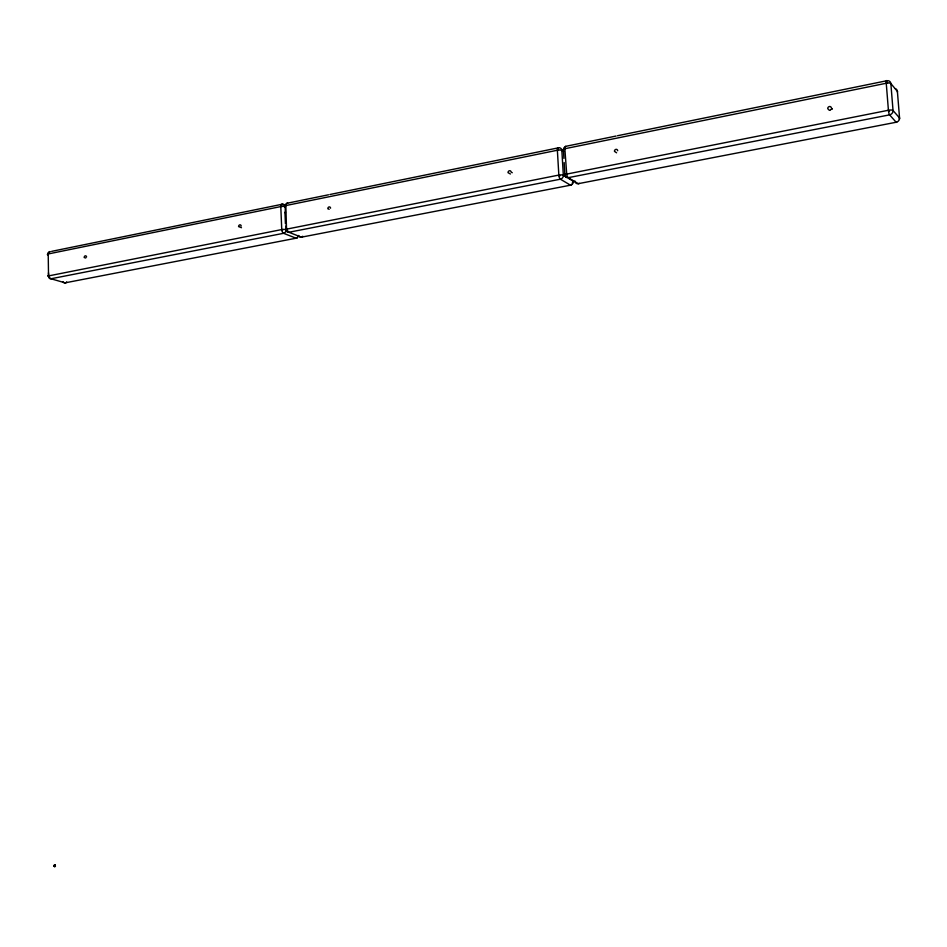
<?xml version="1.0" encoding="UTF-8"?>
<svg xmlns="http://www.w3.org/2000/svg" width="947" height="947" viewBox="0 0 947 947"><rect width="100%" height="100%" fill="white"/><g stroke="black" fill="none" stroke-linecap="round" stroke-linejoin="round"><path stroke-width="1.42" d="M48.534 276.287L48.202 253.015M286.527 229.541L285.816 204.54M565.986 174.662L566.673 173.526L564.767 147.637M281.614 205.653L280.797 206.576L48.415 253.914A2.983 0.746 0.3 0 0 48.025 254.956M558.268 149.247L557.369 150.242L286.124 205.499A3.149 0.888 -1.6 0 0 285.142 206.742L285.402 213.111M887.244 82.164L886.25 83.253L565.193 148.655A3.421 1.042 -4.5 0 0 563.418 150.147L563.915 158.409M48.333 275.968L281.744 229.565A3.149 0.84 -1.7 0 1 286.101 229.719A3.172 2.604 -70.9 0 0 288.894 232.264L301.359 237.188L570.508 185.186A3.409 1.231 80.2 0 0 571.562 184.227M286.29 229.21L558.837 175.077A3.421 0.983 -4.3 0 1 563.335 175.278L566.72 177.302M565.702 174.295L888.416 110.254A3.859 1.136 -7.8 0 1 893.033 110.527L899.555 117.984A3.812 1.101 -7.8 0 1 899.082 118.884M281.839 205.996L280.797 206.576L281.744 229.565A3.184 1.598 78.3 0 0 283.567 233.305L296.068 238.206A3.149 1.563 78.5 0 0 297.429 237.259M558.552 149.602L557.369 150.242L558.837 175.077A3.457 1.267 80.1 0 0 560.399 179.196L570.508 185.186A3.433 2.983 -60.3 0 0 573.409 181.303L568.401 178.308M887.588 82.543L886.25 83.253L888.416 110.254A3.776 0.769 81.8 0 0 889.6 114.859L896.158 122.258A3.717 0.746 81.8 0 0 896.679 121.903M53.955 865.7C53.896 866.706 56.82 866.481 53.943 865.617M54.808 865.392C53.363 865.641 55.08 865.191 55.127 866.28M53.991 866.292L54.689 865.7C54.902 867.783 55.293 863.806 55.34 866.327C53.577 867.381 53.837 864.789 55.21 865.428C53.541 864.919 53.423 867.073 55.364 866.327L55.269 865.357M54.902 865.357L54.926 866.375C54.772 867.014 54.524 864.362 54.997 866.375C52.961 866.552 55.53 864.078 55.104 866.422L53.896 865.451L55.352 865.688M54.381 865.44L54.381 866.398L54.997 865.996L54.263 865.451L54.37 866.398L54.95 865.428L54.37 866.422L54.748 865.475L55.139 866.387M55.364 865.996L54.37 866.351L54.606 865.416L54.263 866.221L55.163 865.44M54.867 866.41L54.31 865.57L55.34 865.487L54.31 865.818L54.997 866.268M54.583 865.357L54.713 866.138M54.015 865.463L54.843 865.44M51.647 251.357L282.36 204.221L284.455 205.108M285.142 206.742A3.161 2.592 -70.4 0 0 282.36 204.221A3.184 1.586 77.9 0 0 280.797 206.576A3.149 0.876 -1.6 0 1 285.142 206.742A3.172 2.592 -70.2 0 1 287.675 203.132L328.538 194.786M329.947 194.502L558.541 147.803A3.468 2.995 -60 0 1 561.855 150.466L563.56 151.532M616.071 136.048L566.353 146.205A3.468 1.243 79.8 0 0 565.193 148.655L564.388 147.992M617.491 135.752L886.854 80.732A3.93 3.445 -41.4 0 1 890.855 83.561L897.389 91.362L899.555 117.984A3.871 3.433 -40.7 0 1 896.158 122.258L578.262 183.682L568.236 177.669A3.48 3.03 -60.2 0 1 564.897 174.97L564.163 162.541M54.216 865.688C55.589 864.291 53.837 867.452 54.985 865.866M54.239 866.292L54.95 865.605M54.689 865.96L54.985 865.747M54.725 865.996L54.962 865.996M54.358 866.268L54.962 865.96M54.299 865.771L55.352 865.463M85.751 258.01L84.188 257.525A1.48 1.148 -75.1 0 1 85.325 255.832A1.48 1.148 -75.1 0 1 86.544 257.051M241.473 227.718L238.585 226.605A1.563 1.267 -71.8 0 1 239.828 224.841A1.563 1.267 -71.8 0 1 241.177 226.096M329.189 209.334L327.816 208.742A1.61 1.338 -69.4 0 1 329.118 206.92A1.61 1.338 -69.4 0 1 330.562 208.198M510.421 174.011L508.03 172.674A1.705 1.468 -62.6 0 1 509.462 170.732A1.705 1.468 -62.6 0 1 511.072 172.058L512.268 172.733M616.592 152.81L614.437 151.366A1.776 1.551 -57.3 0 1 615.952 149.366A1.776 1.551 -57.3 0 1 617.669 150.727M889.576 111.107L888.416 110.254L889.138 111.497M559.843 175.87L558.837 175.077L559.476 176.213M282.632 230.31L281.744 229.565L282.313 230.63M285.497 204.86L286.124 205.499A3.196 1.586 77.9 0 1 287.675 203.132M829.359 110.326L827.725 108.68A1.918 1.693 -44.7 0 1 829.394 106.538A1.918 1.693 -44.7 0 1 831.336 107.946L832.153 108.787M47.918 253.311L48.415 253.914A2.971 1.811 75.6 0 1 50.238 251.642A2.924 2.249 -75.4 0 0 49.102 252.257M285.935 225.883L286.101 229.719A3.161 2.604 -71.1 0 1 283.567 233.305L50.972 278.761A2.924 2.261 -76 0 1 48.593 276.358L48.498 272.783M284.94 212.175L285.414 223.67M54.595 865.866L54.606 866.339M564.897 174.97A3.421 0.994 -4.4 0 1 566.673 173.526A3.457 1.255 80.1 0 0 568.236 177.669L889.6 114.859A3.93 3.468 -41.1 0 0 893.033 110.527L890.855 83.561A3.859 1.184 -8.1 0 0 886.25 83.253A3.776 0.769 81.6 0 1 886.854 80.732M574.959 181.007A3.433 2.995 -59.9 0 0 578.262 183.682A3.421 1.219 80.2 0 0 579.138 183.28M563.418 150.147A3.48 3.007 -59.6 0 1 565.548 146.477M897.33 91.977A3.8 1.16 -8 0 0 897.389 91.362A3.871 3.409 -41 0 0 895.306 88.675M830.294 110.349A1.918 1.693 -44.6 0 1 830.744 109.639M831.442 109.154A1.918 1.693 -44.6 0 1 832.247 108.988M286.101 229.719A3.161 0.84 -1.7 0 1 287.083 228.523A3.196 1.586 78.3 0 0 288.894 232.264L560.399 179.196A3.468 3.019 -60.6 0 0 563.335 175.278L561.855 150.466A3.409 1.03 -4.4 0 0 557.369 150.242A3.457 1.255 79.8 0 1 558.541 147.803M573.409 181.303A3.374 0.959 -4.4 0 1 573.432 182.049M573.006 182.298A3.374 0.959 -4.4 0 1 572.39 182.522M302.72 236.229A3.149 1.551 78.5 0 1 301.359 237.188A3.137 2.592 -70.8 0 1 299.003 236.111M48.593 276.358A2.983 0.71 0.1 0 1 48.984 275.352A2.959 1.823 76.2 0 0 50.972 278.761L65.094 282.845L296.068 238.206A3.125 2.581 -71 0 0 298.53 235.472M48.297 253.476A2.924 2.249 -75.4 0 1 48.64 252.813M66.657 281.898A2.936 1.787 76.5 0 1 65.094 282.845A2.9 2.249 -75.9 0 1 63.07 281.815M54.772 866.387L54.796 865.404L54.76 866.327"/></g></svg>
